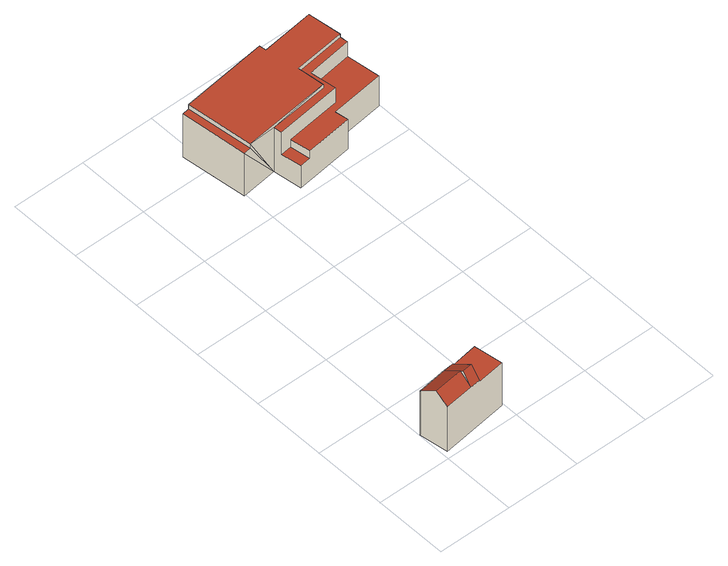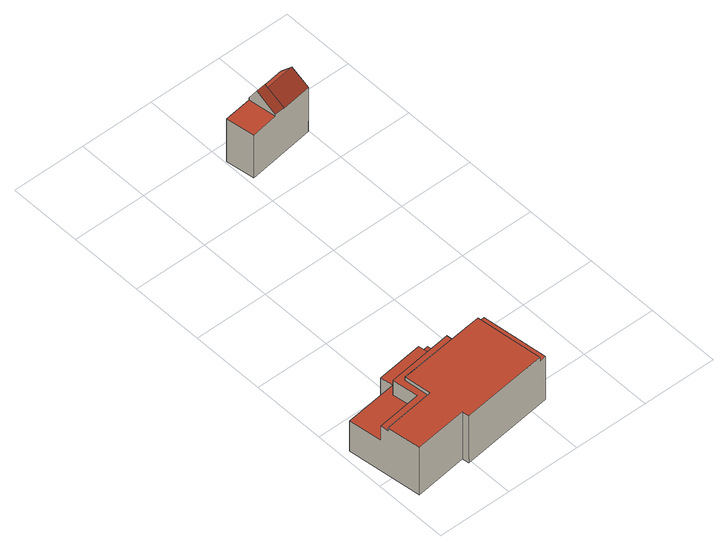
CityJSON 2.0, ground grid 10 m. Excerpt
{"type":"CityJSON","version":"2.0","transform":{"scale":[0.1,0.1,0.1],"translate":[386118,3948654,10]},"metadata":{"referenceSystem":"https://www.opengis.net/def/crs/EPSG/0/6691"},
"CityObjects":{
"building1":{"type":"Building","attributes":{"延べ面積換算係数":"1","説明注記":"車庫","大字・町コード":"46","町・丁目コード":"2","13+区市町村コード+大字・町コード+町・丁目コード":"13101046002","class":"3003","usage":"411","measuredHeight":8.8,"storeysAboveGround":2,"storeysBelowGround":0,"RiverFloodingRiskAttribute.description":"10","RiverFloodingRiskAttribute.rank":"1","RiverFloodingRiskAttribute.depth":0.19,"RiverFloodingRiskAttribute.adminType":"2","RiverFloodingRiskAttribute.scale":"2","BuildingDetailAttribute.buildingRoofEdgeArea":37.9,"BuildingDetailAttribute.fireproofStructureType":"1003","BuildingDetailAttribute.urbanPlanType":"21","BuildingDetailAttribute.areaClassificationType":"22","BuildingDetailAttribute.districtsAndZonesType":"10","BuildingDetailAttribute.landUseType":"211","BuildingDetailAttribute.detailedUsage":"1310","BuildingDetailAttribute.specifiedBuildingCoverageRate":80,"BuildingDetailAttribute.specifiedFloorAreaRate":500,"BuildingDetailAttribute.surveyYear":2021,"BuildingIDAttribute.prefecture":"13","BuildingIDAttribute.city":"13101"},"address":[{"country":"日本","locality":"東京都千代田区永田町二丁目"}],"geometry":[{"type":"Solid","lod":"2","boundaries":[[[[0,1,2,3]],[[4,5,6,7,8]],[[9,8,10,11,12]],[[5,4,9,13]],[[7,14,11,10]],[[15,16,17,18]],[[14,7,6,0,3,15,18]],[[11,14,18,17,12]],[[10,8,7]],[[2,16,15,3]],[[8,9,4]],[[13,9,12,17,16,2,1]],[[0,6,5,13,1]]]],"semantics":{"surfaces":[{"type":"GroundSurface"},{"type":"RoofSurface"},{"type":"WallSurface"}],"values":[[0,1,1,1,1,1,2,2,2,2,2,2,2]]}}]},
"building2":{"type":"Building","attributes":{"延べ面積換算係数":"1","大字・町コード":"46","町・丁目コード":"2","13+区市町村コード+大字・町コード+町・丁目コード":"13101046002","class":"3001","usage":"411","measuredHeight":7.5,"storeysAboveGround":2,"storeysBelowGround":0,"RiverFloodingRiskAttribute.description":"10","RiverFloodingRiskAttribute.rank":"1","RiverFloodingRiskAttribute.depth":0.25,"RiverFloodingRiskAttribute.adminType":"2","RiverFloodingRiskAttribute.scale":"2","BuildingDetailAttribute.buildingRoofEdgeArea":218.25,"BuildingDetailAttribute.fireproofStructureType":"1003","BuildingDetailAttribute.urbanPlanType":"21","BuildingDetailAttribute.areaClassificationType":"22","BuildingDetailAttribute.districtsAndZonesType":"10","BuildingDetailAttribute.landUseType":"211","BuildingDetailAttribute.detailedUsage":"1310","BuildingDetailAttribute.specifiedBuildingCoverageRate":80,"BuildingDetailAttribute.specifiedFloorAreaRate":500,"BuildingDetailAttribute.surveyYear":2021,"BuildingIDAttribute.prefecture":"13","BuildingIDAttribute.city":"13101"},"address":[{"country":"日本","locality":"東京都千代田区永田町二丁目"}],"geometry":[{"type":"Solid","lod":"2","boundaries":[[[[19,20,21,22,23,24,25,26,27,28]],[[29,30,31,32,33,34,35,36]],[[37,38,39,40,41,42,43,44]],[[45,46,47,48,49,50,51,52]],[[53,54,55,56]],[[57,58,59,60]],[[37,44,49,48]],[[45,52,54,53,23,22]],[[29,36,39,38]],[[34,24,41]],[[22,21,46,45]],[[25,57,60,26]],[[57,24,58]],[[29,38,37,48,47,20,19,30]],[[56,55,51,50,43,42]],[[34,33,59,58]],[[25,24,57]],[[36,35,40,39]],[[52,51,55,54]],[[42,41,24,23,53,56]],[[58,24,34]],[[19,28,31,30]],[[31,28,27,32]],[[21,20,47,46]],[[40,35,41]],[[43,50,49,44]],[[35,34,41]],[[60,59,33,32,27,26]]]],"semantics":{"surfaces":[{"type":"GroundSurface"},{"type":"RoofSurface"},{"type":"WallSurface"}],"values":[[0,1,1,1,1,1,2,2,2,2,2,2,2,2,2,2,2,2,2,2,2,2,2,2,2,2,2,2]]}}]}
},
"vertices":[
[7,9,0],[1,47,0],[92,60,0],[98,21,0],[44,29,86],[4,24,86],[7,9,70],[46,14,70],[44,29,85],[41,53,70],[45,25,88],[58,27,88],[55,54,70],[1,47,70],[60,16,70],[98,21,67],[92,60,67],[55,54,67],[60,16,67],
[281,544,8],[294,443,8],[222,434,8],[225,417,8],[147,407,8],[142,445,8],[93,439,8],[82,528,8],[209,544,8],[210,535,8],[287,499,83],[281,544,83],[210,535,83],[209,544,83],[92,530,83],[103,440,83],[222,454,83],[218,490,83],[288,488,78],[287,499,78],[218,490,78],[222,454,78],[142,445,78],[143,434,78],[232,445,78],[227,480,78],[225,417,55],[222,434,55],[294,443,55],[288,488,55],[227,480,55],[232,445,55],[158,436,55],[162,409,55],[147,407,43],[162,409,43],[158,436,43],[143,434,43],[93,439,76],[103,440,76],[92,530,76],[82,528,76]
]}
